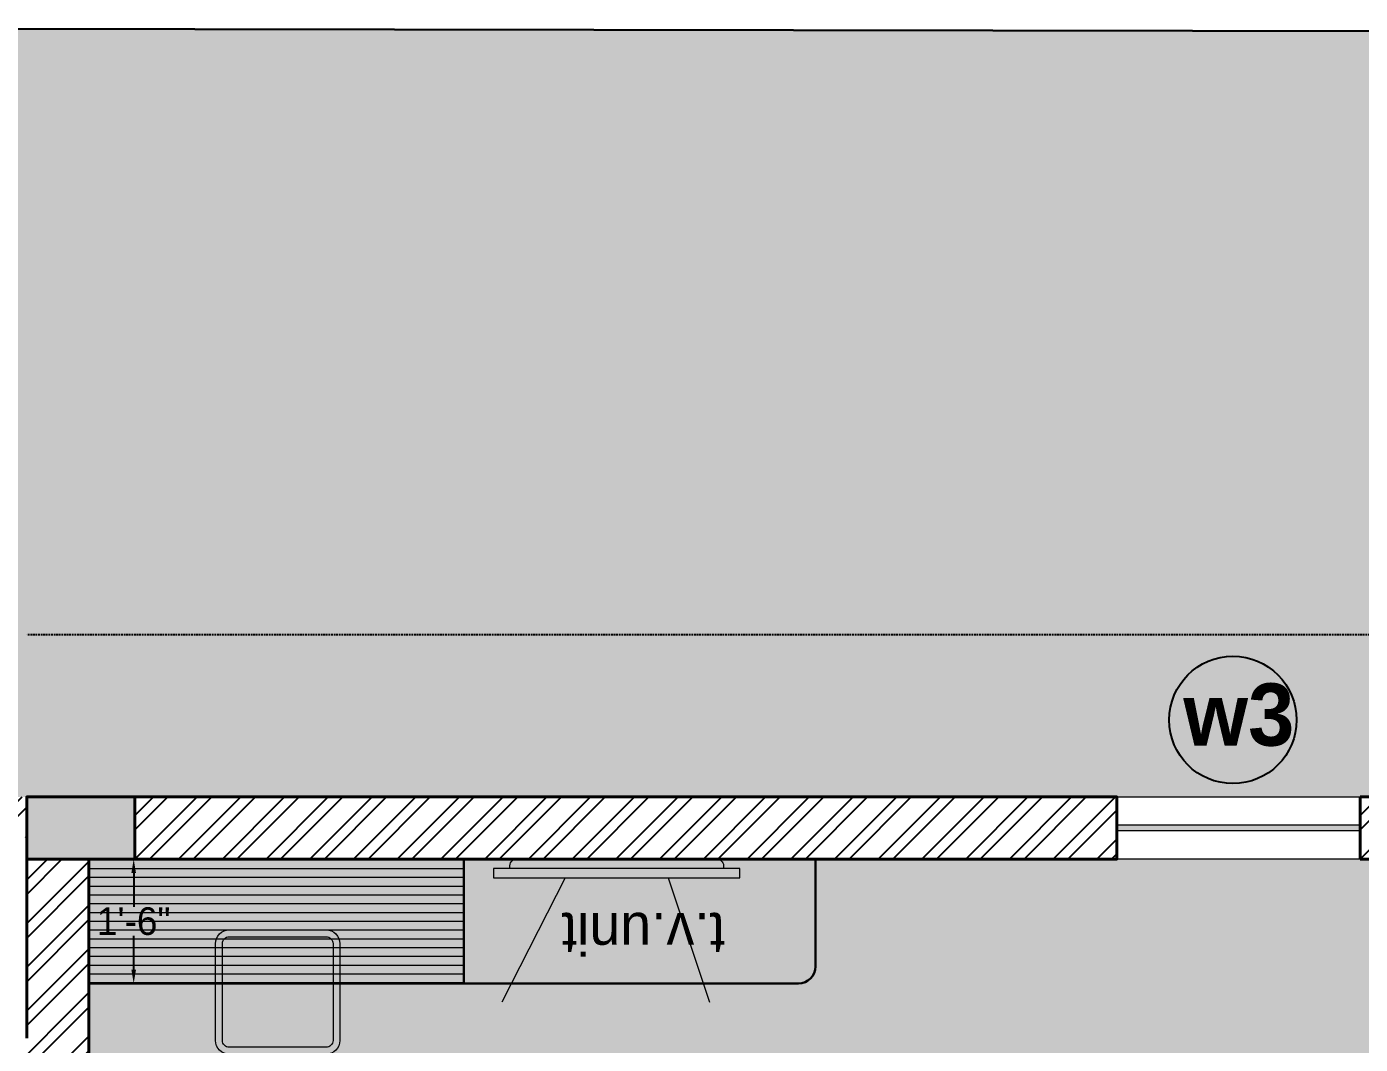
# Model space of a CAD drawing. Header units: feet. Extents: x 3576 to 8206, y -9151 to -6616.
# Drawn here: x 5143.9 to 5336.8, y -8168 to -8020.7 of the extents above; entities that cross this region are included whole.
import ezdxf

# ---------------------------------------------------------------- set-up
doc = ezdxf.new("R2010")
doc.units = ezdxf.units.FT
doc.header["$PDMODE"] = 2
doc.linetypes.add('DASHED2', pattern=[0.375, 0.25, -0.125])
doc.layers.get('Defpoints').update_dxf_attribs({"color": 90, "linetype": 'CONTINUOUS'})
for name, color, linetype, lineweight in [('1fr', 233, 'CONTINUOUS', 5), ('A-GFLR-MBND', 12, 'CONTINUOUS', 5), ('COLUMN', 254, 'CONTINUOUS', 30), ('furni', 36, 'CONTINUOUS', 20), ('FURNITURE', 14, 'CONTINUOUS', 0), ('H2', 7, 'CONTINUOUS', 5), ('HACHT', 8, 'CONTINUOUS', 9), ('Landscape', 114, 'CONTINUOUS', 5), ('STAIR', 184, 'CONTINUOUS', 9), ('text', 47, 'CONTINUOUS', 25), ('Wall1', 7, 'CONTINUOUS', 40), ('WINDOW', 180, 'CONTINUOUS', 9)]:
    doc.layers.add(name, color=color, linetype=linetype, lineweight=lineweight)
doc.layers.add('dimension', color=7, linetype='CONTINUOUS', lineweight=5, true_color=0x2b17de)
doc.styles.add('ROMANS', font='sanss___.ttf')
doc.styles.get("Standard").update_dxf_attribs({"font": 'GOTHIC.TTF'})
doc.dimstyles.new('dinesh', dxfattribs={"dimtxt": 4, "dimasz": 2, "dimexe": 0.2, "dimexo": 0.1, "dimgap": 0, "dimtad": 0, "dimtih": 1, "dimtoh": 1, "dimdec": 0, "dimzin": 0, "dimdsep": 46, "dimlunit": 4, "dimtxsty": 'Standard', "dimcen": 0, "dimclrd": 251, "dimclre": 251, "dimclrt": 256, "dimadec": 0, "dimazin": 0, "dimtfac": 0.5, "dimtdec": 0, "dimtofl": 0, "dimtmove": 0, "dimatfit": 2, "dimfxl": 0, "dimtolj": 1, "dimtzin": 0, "dimarcsym": 0})
pattern_1 = [(45, (5159.5777, -8141.2092), (-3.16261, 3.16261), []), (45, (5161.686, -8141.2092), (-3.16261, 3.16261), [])]

# ---------------------------------------------------------------- blocks, each defined once
blk = doc.blocks.new('T.V.UNIT')
at = {"layer": 'FURNITURE'}
for p, q in [((65644.14, 2621.19), (65661.74, 2630.15)), ((65644.14, 2606.59), (65661.74, 2600.78))]:
    blk.add_line(p, q, dxfattribs=at)
blk.add_lwpolyline([(65642.84, 2596.47), (65642.84, 2631.32), (65644.14, 2631.32), (65644.14, 2596.47)], close=True, dxfattribs=at)
for centre, start, end in [((65642.48, 2627.96), 69.899, 159.2674), ((65642.48, 2599.82), 200.7326, 290.101)]:
    blk.add_arc(centre, 1.05, start, end, dxfattribs=at)
blk = doc.blocks.new('*D191')
at = {"layer": 'Defpoints', "color": 0, "lineweight": 40, "transparency": 16777216}
for p in [(5159.41, -8141.21), (5159.41, -8141.21), (5159.41, -8159.21)]:
    blk.add_point(p, dxfattribs=at)
at = {"layer": 'H2', "color": 251, "lineweight": -2, "transparency": 16777216}
for p, q in [((5159.41, -8141.21), (5159.21, -8141.21)), ((5159.41, -8143.21), (5159.41, -8148.11)), ((5159.41, -8157.21), (5159.41, -8152.31)), ((5159.41, -8159.21), (5159.21, -8159.21))]:
    blk.add_line(p, q, dxfattribs=at)
at = {"layer": 'H2', "color": 251, "lineweight": 40, "transparency": 16777216}
for points in [[(5159.07, -8143.21), (5159.74, -8143.21), (5159.41, -8141.21)], [(5159.07, -8157.21), (5159.74, -8157.21), (5159.41, -8159.21)]]:
    blk.add_solid(points, dxfattribs=at)
at = {"layer": 'H2', "transparency": 16777216, "insert": (5159.41, -8150.21), "char_height": 4, "attachment_point": 5}
blk.add_mtext('\\A1;1\'-6"', dxfattribs=at)
blk = doc.blocks.new('V-ch')
at = {"layer": '1fr'}
for p, q in [((-10.1, 7.83), (-11.6, 7.83)), ((-11.35, -6.17), (-11.35, 7.83)), ((-11.1, -6.17), (-11.1, 7.83)), ((-10.85, -6.17), (-10.85, 7.83)), ((-10.6, -6.17), (-10.6, 7.83)), ((-10.35, -6.17), (-10.35, 7.83)), ((-10.1, -6.17), (-10.1, 7.83)), ((-10.1, -6.17), (-11.6, -6.17))]:
    blk.add_line(p, q, dxfattribs=at)
for points in [[(-11.6, 8.83, 1), (-13.6, 8.83), (-13.6, -7.17, 1), (-11.6, -7.17)], [(-8.1, -8.17), (5.9, -8.17, 0.414214), (7.9, -6.17), (7.9, 7.83, 0.414214), (5.9, 9.83), (-8.1, 9.83, 0.414214), (-10.1, 7.83), (-10.1, -6.17, 0.414214)], [(-12.35, 8.83, 1), (-12.85, 8.83), (-12.85, -7.17, 1), (-12.35, -7.17)], [(-8.1, -7.17), (5.9, -7.17, 0.414214), (6.9, -6.17), (6.9, 7.83, 0.414214), (5.9, 8.83), (-8.1, 8.83, 0.414214), (-9.1, 7.83), (-9.1, -6.17, 0.414214)]]:
    blk.add_lwpolyline(points, format="xyb", close=True, dxfattribs=at)

msp = doc.modelspace()

# ---------------------------------------------------------------- hatches: boundary and pattern name
at = {"layer": 'COLUMN', "lineweight": 25}
h = msp.add_hatch(dxfattribs=at)
h.set_pattern_fill('ANSI32', color=32, scale=0.469565, style=0)
h.set_pattern_definition(pattern_1)
h.paths.add_polyline_path([(5143.9255, -8132.2092), (5096.969, -8132.2092), (5096.969, -8132.3367), (5096.969, -8172.9959), (5152.9255, -8172.9959), (5152.9255, -8141.2092), (5143.9255, -8141.2092), (5143.9255, -8167.1264), (5102.8386, -8167.1264), (5102.8386, -8138.0788), (5143.9255, -8138.0788)])
at = {"layer": 'COLUMN'}
msp.add_hatch(color=256, dxfattribs=at).paths.add_polyline_path([(5159.5777, -8132.2092), (5143.9255, -8132.2092), (5143.9255, -8141.2092), (5159.5777, -8141.2092)])
at = {"layer": 'COLUMN', "lineweight": 25}
h = msp.add_hatch(dxfattribs=at)
h.set_pattern_fill('ANSI32', color=32, scale=0.469565, style=0)
h.set_pattern_definition(pattern_1)
h.paths.add_polyline_path([(5301.6212, -8132.2092), (5159.5777, -8132.2092), (5159.5777, -8141.2092), (5301.6212, -8141.2092)])
h = msp.add_hatch(dxfattribs=at)
h.set_pattern_fill('ANSI32', color=32, scale=0.469565, style=0)
h.set_pattern_definition([(45, (5336.8386, -8141.2092), (-3.1626, 3.1626), []), (45, (5338.947, -8141.2092), (-3.1626, 3.1626), [])])
h.paths.add_polyline_path([(5336.8386, -8132.2092), (5348.5777, -8132.2092), (5348.5777, -8141.2092), (5336.8386, -8141.2092)])
at = {"layer": 'COLUMN', "lineweight": 40}
msp.add_hatch(color=150, dxfattribs=at).paths.add_polyline_path([(5336.8386, -8136.3179), (5301.6212, -8136.3179), (5301.6212, -8137.1005), (5336.8386, -8137.1005)])
at = {"layer": 'HACHT', "lineweight": 40}
h = msp.add_hatch(color=256, dxfattribs=at)
h.set_gradient(color1=(228, 240, 158), color2=(228, 240, 158), one_color=1, tint=0.78, name='INVCYLINDER')
h.paths.add_polyline_path([(5152.9255, -8141.2092), (5348.5777, -8141.2092), (5348.5777, -8296.7527), (5152.9255, -8296.7527)])
at = {"layer": 'HACHT'}
h = msp.add_hatch(dxfattribs=at)
h.set_pattern_fill('ANSI31', color=255, scale=0.4, angle=135, style=0)
h.set_pattern_definition([(180, (5314.4232, -8159.0749), (-7e-16, -1.27), [])])
h.paths.add_polyline_path([(5207.1767, -8159.2092), (5207.1767, -8141.2092), (5152.9255, -8141.2092), (5152.9255, -8159.2092)])
at = {"layer": 'Landscape', "lineweight": 25}
h = msp.add_hatch(dxfattribs=at)
h.set_pattern_fill('GRASS', color=62, scale=0.2, style=0)
h.set_pattern_definition([(90, (-2170.3763, -1033.5855), (-3.5921, 3.5921), [0.9525, -6.2317]), (45, (-2170.3763, -1033.5855), (-3.5921024, 3.5921024), [0.9525, -4.1275]), (135, (-2170.3763, -1033.5855), (-3.5921024, -3.5921024), [0.9525, -4.1275])])
h.paths.add_polyline_path([(4935.2386, -8020.7356), (5348.8386, -8021.4158), (5348.8386, -8132.2092), (5096.969, -8132.2092), (5026.5342, -8132.2092), (5026.528, -8277.4574), (4945.4514, -8277.5395)])

# ---------------------------------------------------------------- linework, layer by layer
at = {"layer": '1fr', "lineweight": 30}
for p, q in [((5207.1767, -8141.2092), (5207.1767, -8156.7613)), ((5258.0174, -8141.2092), (5207.1767, -8141.2092)), ((5258.0174, -8156.7613), (5258.0174, -8141.2092)), ((5207.1767, -8159.2103), (5255.5684, -8159.2103))]:
    msp.add_line(p, q, dxfattribs=at)
msp.add_lwpolyline([(5207.1767, -8159.2092), (5207.1767, -8141.2092), (5152.9255, -8141.2092), (5152.9255, -8159.2092)], close=True, dxfattribs=at)
msp.add_arc((5255.5684, -8156.7613), 2.449, 270, 0, dxfattribs=at)
at = {"layer": 'A-GFLR-MBND', "color": 1, "lineweight": 30}
msp.add_lwpolyline([(5159.5777, -8132.2092), (5143.9255, -8132.2092), (5143.9255, -8141.2092), (5159.5777, -8141.2092)], close=True, dxfattribs=at)
at = {"layer": 'COLUMN', "color": 7, "lineweight": 25}
msp.add_circle((5318.3996, -8121.0666), 9.2155, dxfattribs=at)
at = {"layer": 'dimension', "color": 242, "lineweight": 40}
msp.add_lwpolyline([(5143.9255, -8132.2092), (5159.5777, -8132.2092), (5159.5777, -8141.2092), (5143.9255, -8141.2092), (5143.9255, -8132.2092)], dxfattribs=at)
at = {"layer": 'STAIR', "color": 7, "linetype": 'DASHED2', "lineweight": 25}
msp.add_line((5477.7081, -8108.731), (5143.9255, -8108.731), dxfattribs=at)
at = {"layer": 'Wall1', "color": 7, "lineweight": 30}
msp.add_line((6066.2359, -8022.5958), (4935.2386, -8020.7356), dxfattribs=at)
msp.add_line((6066.2359, -8022.5958), (4935.2386, -8020.7356), dxfattribs=at)
at = {"layer": 'Wall1', "color": 7, "lineweight": 40}
for p, q in [((5336.8386, -8141.2092), (5336.8386, -8132.2092)), ((5336.8386, -8132.2092), (5536.2081, -8132.2092)), ((5152.9255, -8141.2092), (5152.9255, -8172.9959)), ((5348.5777, -8141.2092), (5336.8386, -8141.2092))]:
    msp.add_line(p, q, dxfattribs=at)
msp.add_lwpolyline([(5152.9255, -8141.2092), (5301.6212, -8141.2092), (5301.6212, -8132.2092), (5143.9255, -8132.2092), (5143.9255, -8167.1264)], dxfattribs=at)
at = {"layer": 'WINDOW', "color": 5}
msp.add_lwpolyline([(5301.6212, -8132.2092), (5336.8386, -8132.2092), (5336.8386, -8141.2092), (5301.6212, -8141.2092)], close=True, dxfattribs=at)
at = {"layer": 'WINDOW'}
for points in [[(5336.8386, -8136.3179), (5301.6212, -8136.3179)], [(5336.8386, -8137.1005), (5301.6212, -8137.1005)]]:
    msp.add_lwpolyline(points, dxfattribs=at)

# ---------------------------------------------------------------- block references
at = {"layer": 'furni', "xscale": -1, "rotation": 270}
msp.add_blockref('V-ch', (5179.4061, -8159.3445), dxfattribs=at)
at = {"layer": 'FURNITURE', "xscale": -1.022215496341232, "yscale": 1.022215496341232, "zscale": 1.022215496341232, "rotation": 90}
msp.add_blockref('T.V.UNIT', (7901.2333, 58958.5487), dxfattribs=at)

# ---------------------------------------------------------------- texts
at = {"layer": 'text', "insert": (5221.3141, -8148.906), "char_height": 6, "width": 13.82692, "attachment_point": 9, "rotation": 180}
msp.add_mtext('{\\C250;t.v.unit}', dxfattribs=at)
at = {"layer": 'Wall1', "color": 5, "insert": (5311.2376, -8115.7801), "char_height": 9, "width": 240.321526, "attachment_point": 1, "style": 'ROMANS'}
msp.add_mtext('{\\fStylus BT|b1|i0|c0|p34;\\C7;w3}', dxfattribs=at)

# ---------------------------------------------------------------- dimensions: what is measured, and where the dimension line sits
at = {"layer": 'H2', "color": 255}
dim = msp.add_linear_dim(base=(5159.4082, -8141.2092), p1=(5159.4082, -8159.2092), p2=(5159.4082, -8141.2092), angle=90, dimstyle='dinesh', dxfattribs=at)
dim.commit()
dim.dimension.update_dxf_attribs({"geometry": '*D191', "text_midpoint": (5159.4082, -8150.2092)})

doc.saveas('drawing.dxf')
